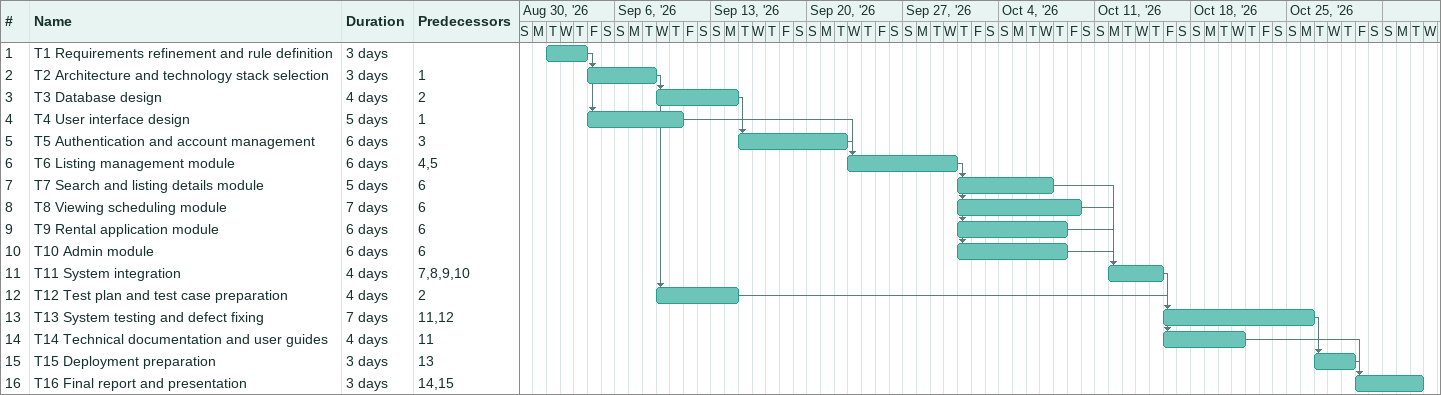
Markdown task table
| ID | Task | Duration | Start | Finish | Predecessors |
|---|---|---|---|---|---|
| 1 | T1 Requirements refinement and rule definition | 3d | 2026-09-01 | 2026-09-03 |  |
| 2 | T2 Architecture and technology stack selection | 3d | 2026-09-04 | 2026-09-08 | 1 |
| 3 | T3 Database design | 4d | 2026-09-09 | 2026-09-14 | 2 |
| 4 | T4 User interface design | 5d | 2026-09-04 | 2026-09-10 | 1 |
| 5 | T5 Authentication and account management | 6d | 2026-09-15 | 2026-09-22 | 3 |
| 6 | T6 Listing management module | 6d | 2026-09-23 | 2026-09-30 | 4, 5 |
| 7 | T7 Search and listing details module | 5d | 2026-10-01 | 2026-10-07 | 6 |
| 8 | T8 Viewing scheduling module | 7d | 2026-10-01 | 2026-10-09 | 6 |
| 9 | T9 Rental application module | 6d | 2026-10-01 | 2026-10-08 | 6 |
| 10 | T10 Admin module | 6d | 2026-10-01 | 2026-10-08 | 6 |
| 11 | T11 System integration | 4d | 2026-10-12 | 2026-10-15 | 7, 8, 9, 10 |
| 12 | T12 Test plan and test case preparation | 4d | 2026-09-09 | 2026-09-14 | 2 |
| 13 | T13 System testing and defect fixing | 7d | 2026-10-16 | 2026-10-26 | 11, 12 |
| 14 | T14 Technical documentation and user guides | 4d | 2026-10-16 | 2026-10-21 | 11 |
| 15 | T15 Deployment preparation | 3d | 2026-10-27 | 2026-10-29 | 13 |
| 16 | T16 Final report and presentation | 3d | 2026-10-30 | 2026-11-03 | 14, 15 |
